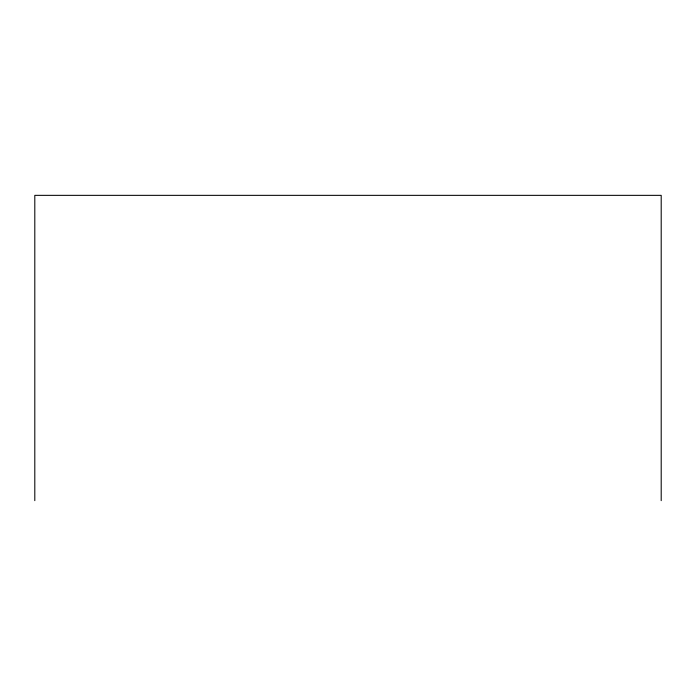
<?xml version="1.0" encoding="UTF-8"?>
<svg xmlns="http://www.w3.org/2000/svg" width="696" height="696" viewBox="0 0 696 696"><rect width="100%" height="100%" fill="white"/><g stroke="black" fill="none" stroke-linecap="round" stroke-linejoin="round"><path stroke-width="1.04" d="M661.2 500.65L661.2 195.35L34.8 195.35L34.8 500.65"/></g></svg>
